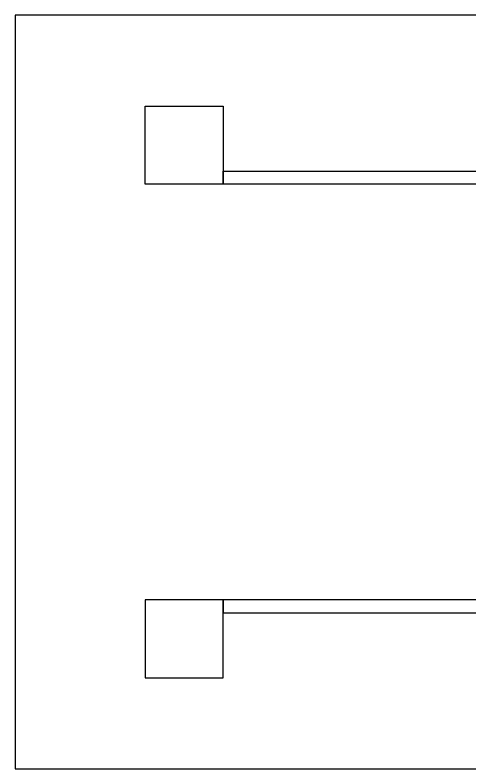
# Model space of a CAD drawing. Extents: x -3500 to 3500, y -1450 to 1450.
# Drawn here: x -3500 to -1750, y -1450 to 1450 of the extents above; entities that cross this region are included whole.
import ezdxf

# ---------------------------------------------------------------- set-up
doc = ezdxf.new("R2010")
doc.units = 0

msp = doc.modelspace()

# ---------------------------------------------------------------- linework, layer by layer
at = {"layer": 'HBMetalGapLayer'}
msp.add_lwpolyline([(-3500, -1450), (3500, -1450), (3500, 1450), (-3500, 1450)], close=True, dxfattribs=at)
at = {"layer": 'HBMetalPosLayer'}
for points in [[(-3000, 1100), (-2700, 1100), (-2700, 800), (-3000, 800)], [(-2700, 850), (2700, 850), (2700, 800), (-2700, 800)], [(-3000, -1100), (-2700, -1100), (-2700, -800), (-3000, -800)], [(-2700, -850), (2700, -850), (2700, -800), (-2700, -800)]]:
    msp.add_lwpolyline(points, close=True, dxfattribs=at)

doc.saveas('drawing.dxf')
